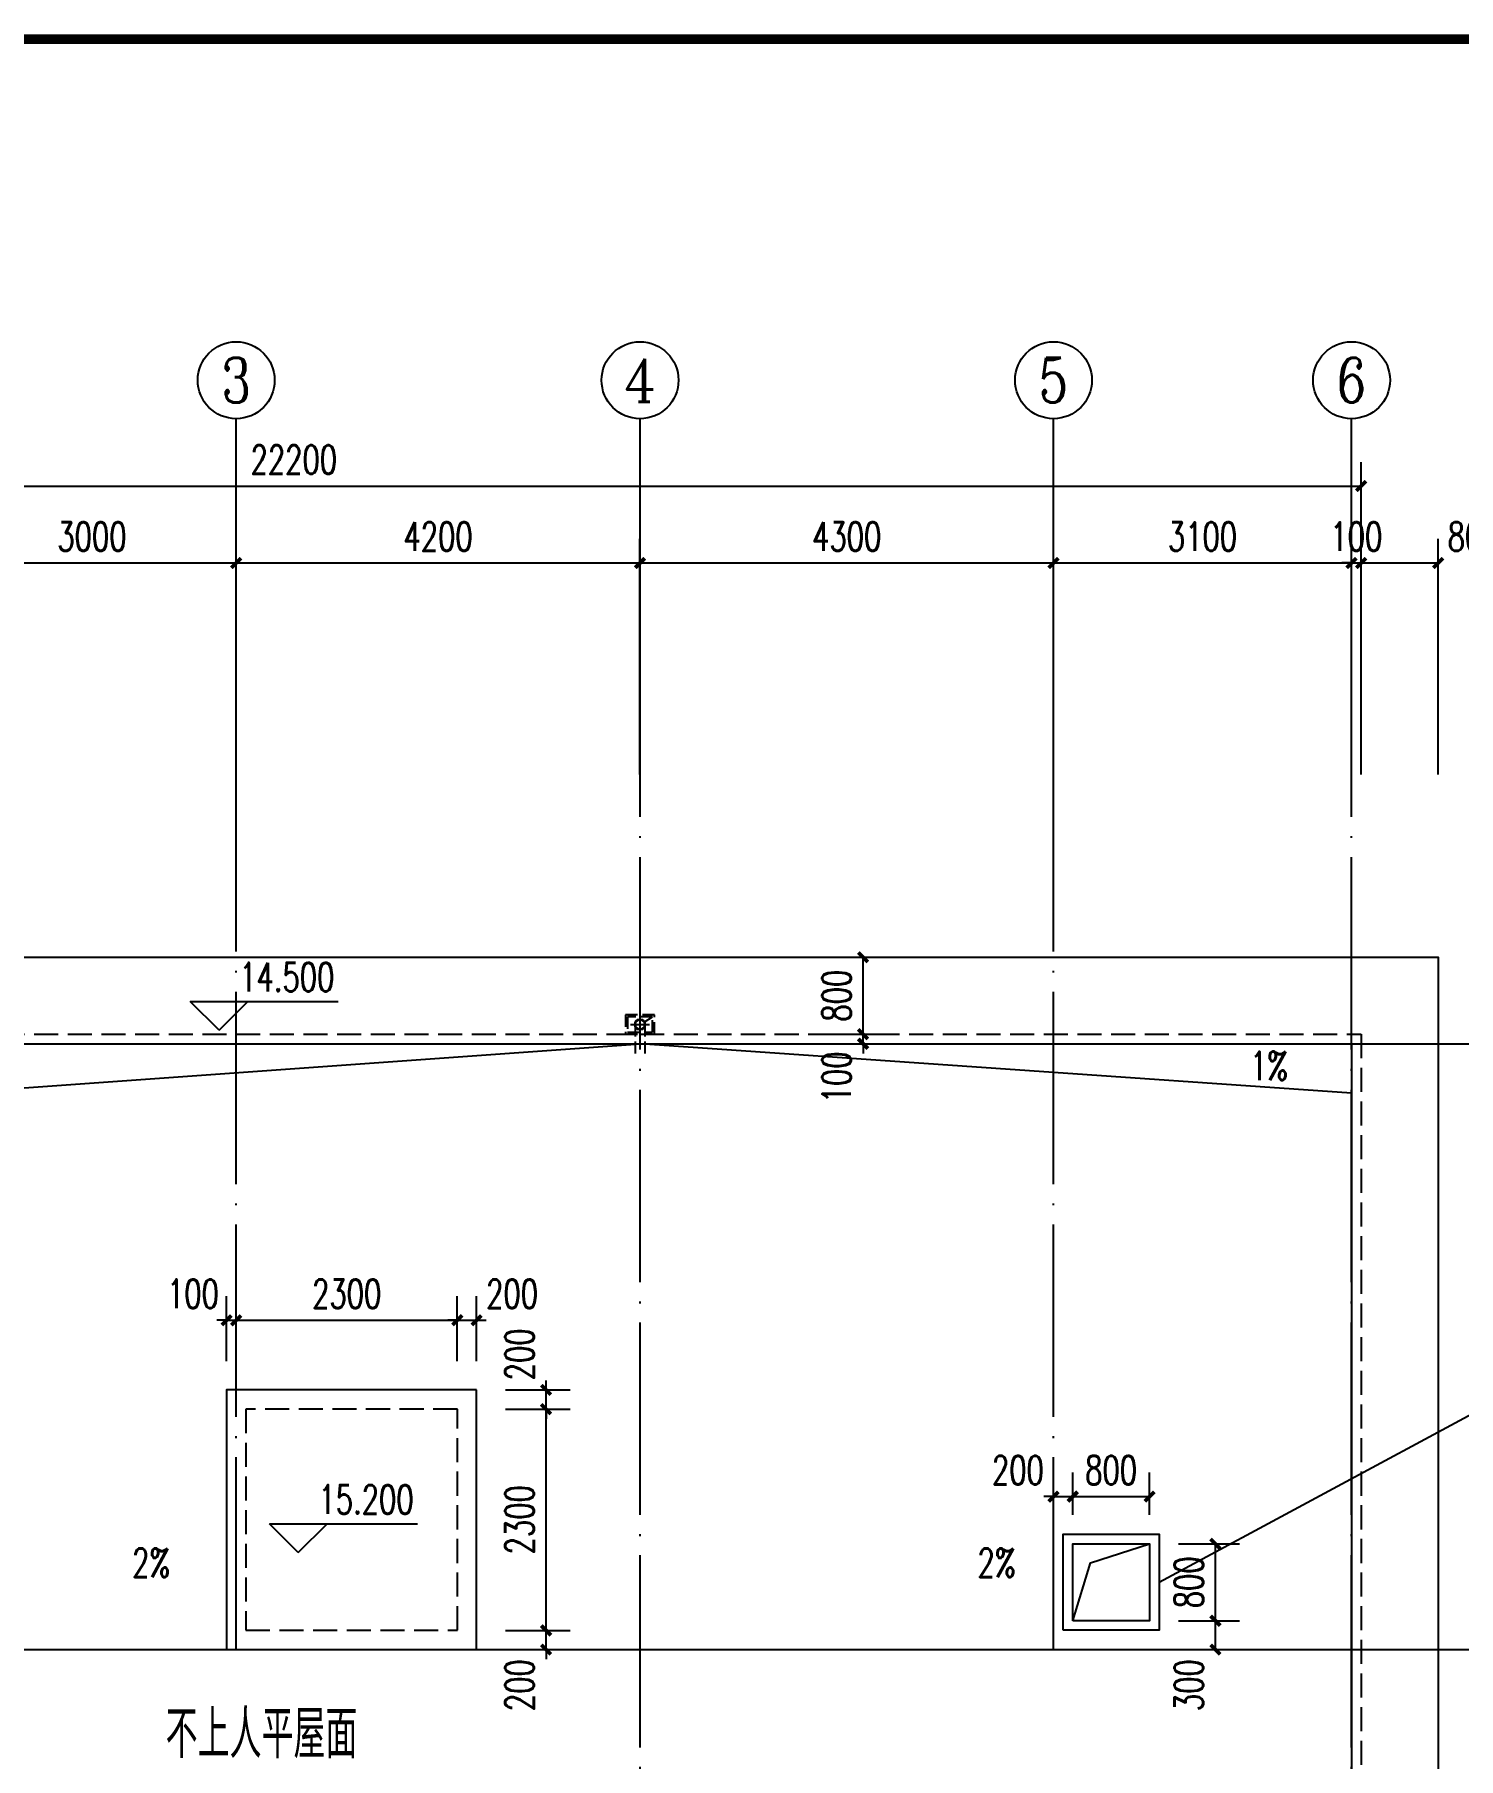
# Model space of a CAD drawing. Extents: x 5904849 to 6011887, y -826029 to -177002.
# Drawn here: x 5927207 to 5942017, y -565253 to -547324 of the extents above; entities that cross this region are included whole.
import ezdxf
from ezdxf.enums import TextEntityAlignment as Align

# ---------------------------------------------------------------- set-up
doc = ezdxf.new("R2010")
doc.units = 0
doc.header["$LTSCALE"] = 1000
doc.header["$MEASUREMENT"] = 0
for name, pattern in [('CONTINOUS', [0]), ('DASH', [0.35, 0.25, -0.1]), ('DASH_50', [0.175, 0.125, -0.05]), ('DOTE', [2.42, 2, -0.2, 0.02, -0.2])]:
    doc.linetypes.add(name, pattern=pattern)
doc.layers.get('0').update_dxf_attribs({"linetype": 'CONTINUOUS'})
doc.layers.get('Defpoints').update_dxf_attribs({"linetype": 'CONTINUOUS'})
for name, color, linetype in [('AXIS', 3, 'CONTINUOUS'), ('AXIS_TEXT', 7, 'CONTINUOUS'), ('DIM_ELEV', 3, 'CONTINUOUS'), ('DIM_SYMB', 3, 'CONTINUOUS'), ('DOTE', 252, 'CONTINUOUS'), ('LAYER1', 143, 'CONTINUOUS'), ('PUB_DIM', 3, 'CONTINUOUS'), ('PUB_TEXT', 7, 'CONTINUOUS'), ('PUB_TITLE', 4, 'CONTINUOUS'), ('STAIR', 5, 'CONTINUOUS')]:
    doc.layers.add(name, color=color, linetype=linetype)
doc.styles.add('_TCH_AXIS', font='COMPLEX', dxfattribs={"bigfont": 'GBCBIG'})
doc.styles.add('_TCH_DIM', font='SIMPLEX', dxfattribs={"bigfont": 'GBCBIG'})
doc.styles.add('_TCH_DIM_T3', font='SIMPLEX', dxfattribs={"width": 0.705882, "bigfont": 'GBCBIG'})
doc.styles.add('COMPLEX', font='COMPLEX')
doc.styles.add('schuco', font='sceie.shx', dxfattribs={"width": 0.7, "bigfont": 'sceic.shx'})
doc.dimstyles.new('_TCH_ARCH&&100', dxfattribs={"dimtxt": 297.5, "dimasz": 100, "dimexe": 250, "dimexo": 300, "dimgap": 126.25, "dimtad": 1, "dimdec": 0, "dimzin": 0, "dimdsep": 46, "dimtxsty": '_TCH_DIM_T3', "dimblk": 'ARCHTICK', "dimcen": 0.09, "dimclrt": 7, "dimazin": 2, "dimtfac": 1, "dimtdec": 0, "dimtix": 1, "dimtmove": 2, "dimatfit": 3, "dimfxl": 0, "dimtolj": 1, "dimtzin": 0, "dimarcsym": 0})

# ---------------------------------------------------------------- blocks, each defined once
blk = doc.blocks.new('_ArchTick')
at = {"color": 0, "linetype": 'ByBlock', "const_width": 0.4}
blk.add_lwpolyline([(-0.5, -0.5), (0.5, 0.5)], dxfattribs=at)
blk = doc.blocks.new('*D203')
at = {"layer": 'Defpoints', "color": 0}
for p in [(5931804, -561420), (5932527, -561420), (5931804, -561620)]:
    blk.add_point(p, dxfattribs=at)
at = {"layer": 'PUB_DIM', "color": 0, "lineweight": -2}
for p, q in [((5932527, -561420), (5932527, -561320)), ((5932104, -561420), (5932777, -561420)), ((5932527, -561620), (5932527, -561420)), ((5932104, -561620), (5932777, -561620)), ((5932527, -561620), (5932527, -561720))]:
    blk.add_line(p, q, dxfattribs=at)
at = {"layer": 'PUB_DIM', "color": 0, "lineweight": -2, "xscale": 100, "yscale": 100, "zscale": 100}
for p, rotation in [((5932527, -561420), 270), ((5932527, -561620), 90)]:
    blk.add_blockref('_ArchTick', p, dxfattribs=dict(at, rotation=rotation))
at = {"layer": 'PUB_DIM', "color": 7, "insert": (5932252, -561050), "char_height": 297.5, "attachment_point": 5, "rotation": 90, "style": '_TCH_DIM_T3'}
blk.add_mtext('\\A1;200', dxfattribs=at)
blk = doc.blocks.new('*D204')
at = {"layer": 'Defpoints', "color": 0}
for p in [(5931804, -561620), (5932527, -561620), (5931804, -563920)]:
    blk.add_point(p, dxfattribs=at)
at = {"layer": 'PUB_DIM', "color": 0, "lineweight": -2}
for p, q in [((5932104, -561620), (5932777, -561620)), ((5932527, -563920), (5932527, -561620)), ((5932104, -563920), (5932777, -563920))]:
    blk.add_line(p, q, dxfattribs=at)
at = {"layer": 'PUB_DIM', "color": 0, "lineweight": -2, "xscale": 100, "yscale": 100, "zscale": 100}
for p, rotation in [((5932527, -561620), 90), ((5932527, -563920), 270)]:
    blk.add_blockref('_ArchTick', p, dxfattribs=dict(at, rotation=rotation))
at = {"layer": 'PUB_DIM', "color": 7, "insert": (5932252, -562770), "char_height": 297.5, "attachment_point": 5, "rotation": 90, "style": '_TCH_DIM_T3'}
blk.add_mtext('\\A1;2300', dxfattribs=at)
blk = doc.blocks.new('*D205')
at = {"layer": 'Defpoints', "color": 0}
for p in [(5931804, -563920), (5932527, -563920), (5931804, -564120)]:
    blk.add_point(p, dxfattribs=at)
at = {"layer": 'PUB_DIM', "color": 0, "lineweight": -2}
for p, q in [((5932527, -563920), (5932527, -563820)), ((5932104, -563920), (5932777, -563920)), ((5932527, -564120), (5932527, -563920)), ((5932104, -564120), (5932777, -564120)), ((5932527, -564120), (5932527, -564220))]:
    blk.add_line(p, q, dxfattribs=at)
at = {"layer": 'PUB_DIM', "color": 0, "lineweight": -2, "xscale": 100, "yscale": 100, "zscale": 100}
for p, rotation in [((5932527, -563920), 270), ((5932527, -564120), 90)]:
    blk.add_blockref('_ArchTick', p, dxfattribs=dict(at, rotation=rotation))
at = {"layer": 'PUB_DIM', "color": 7, "insert": (5932252, -564490), "char_height": 297.5, "attachment_point": 5, "rotation": 90, "style": '_TCH_DIM_T3'}
blk.add_mtext('\\A1;200', dxfattribs=at)
blk = doc.blocks.new('*D206')
at = {"layer": 'Defpoints', "color": 0}
for p in [(5929304, -560695), (5929204, -561420), (5929304, -561420)]:
    blk.add_point(p, dxfattribs=at)
at = {"layer": 'PUB_DIM', "color": 0, "lineweight": -2}
for p, q in [((5929204, -561120), (5929204, -560445)), ((5929304, -561120), (5929304, -560445)), ((5929204, -560695), (5929104, -560695)), ((5929204, -560695), (5929304, -560695)), ((5929304, -560695), (5929404, -560695))]:
    blk.add_line(p, q, dxfattribs=at)
at = {"layer": 'PUB_DIM', "color": 0, "lineweight": -2, "xscale": 100, "yscale": 100, "zscale": 100}
blk.add_blockref('_ArchTick', (5929204, -560695), dxfattribs=at)
at = {"layer": 'PUB_DIM', "color": 0, "lineweight": -2, "xscale": 100, "yscale": 100, "zscale": 100, "rotation": 180}
blk.add_blockref('_ArchTick', (5929304, -560695), dxfattribs=at)
at = {"layer": 'PUB_DIM', "color": 7, "insert": (5928854, -560420), "char_height": 297.5, "attachment_point": 5, "style": '_TCH_DIM_T3'}
blk.add_mtext('\\A1;100', dxfattribs=at)
blk = doc.blocks.new('*D207')
at = {"layer": 'Defpoints', "color": 0}
for p in [(5931604, -560695), (5929304, -561420), (5931604, -561420)]:
    blk.add_point(p, dxfattribs=at)
at = {"layer": 'PUB_DIM', "color": 0, "lineweight": -2}
for p, q in [((5929304, -561120), (5929304, -560445)), ((5931604, -561120), (5931604, -560445)), ((5929304, -560695), (5931604, -560695))]:
    blk.add_line(p, q, dxfattribs=at)
at = {"layer": 'PUB_DIM', "color": 0, "lineweight": -2, "xscale": 100, "yscale": 100, "zscale": 100, "rotation": 180}
blk.add_blockref('_ArchTick', (5929304, -560695), dxfattribs=at)
at = {"layer": 'PUB_DIM', "color": 0, "lineweight": -2, "xscale": 100, "yscale": 100, "zscale": 100}
blk.add_blockref('_ArchTick', (5931604, -560695), dxfattribs=at)
at = {"layer": 'PUB_DIM', "color": 7, "insert": (5930454, -560420), "char_height": 297.5, "attachment_point": 5, "style": '_TCH_DIM_T3'}
blk.add_mtext('\\A1;2300', dxfattribs=at)
blk = doc.blocks.new('*D208')
at = {"layer": 'Defpoints', "color": 0}
for p in [(5931804, -560695), (5931604, -561420), (5931804, -561420)]:
    blk.add_point(p, dxfattribs=at)
at = {"layer": 'PUB_DIM', "color": 0, "lineweight": -2}
for p, q in [((5931604, -561120), (5931604, -560445)), ((5931804, -561120), (5931804, -560445)), ((5931604, -560695), (5931504, -560695)), ((5931604, -560695), (5931804, -560695)), ((5931804, -560695), (5931904, -560695))]:
    blk.add_line(p, q, dxfattribs=at)
at = {"layer": 'PUB_DIM', "color": 0, "lineweight": -2, "xscale": 100, "yscale": 100, "zscale": 100}
blk.add_blockref('_ArchTick', (5931604, -560695), dxfattribs=at)
at = {"layer": 'PUB_DIM', "color": 0, "lineweight": -2, "xscale": 100, "yscale": 100, "zscale": 100, "rotation": 180}
blk.add_blockref('_ArchTick', (5931804, -560695), dxfattribs=at)
at = {"layer": 'PUB_DIM', "color": 7, "insert": (5932174, -560420), "char_height": 297.5, "attachment_point": 5, "style": '_TCH_DIM_T3'}
blk.add_mtext('\\A1;200', dxfattribs=at)
blk = doc.blocks.new('*D609')
at = {"layer": 'Defpoints', "color": 0}
for p in [(5938804, -563020), (5939488, -563020), (5938804, -563820)]:
    blk.add_point(p, dxfattribs=at)
at = {"layer": 'PUB_DIM', "color": 0, "lineweight": -2}
for p, q in [((5939104, -563020), (5939738, -563020)), ((5939488, -563820), (5939488, -563020)), ((5939104, -563820), (5939738, -563820))]:
    blk.add_line(p, q, dxfattribs=at)
at = {"layer": 'PUB_DIM', "color": 0, "lineweight": -2, "xscale": 100, "yscale": 100, "zscale": 100}
for p, rotation in [((5939488, -563020), 90), ((5939488, -563820), 270)]:
    blk.add_blockref('_ArchTick', p, dxfattribs=dict(at, rotation=rotation))
at = {"layer": 'PUB_DIM', "color": 7, "insert": (5939213, -563420), "char_height": 297.5, "attachment_point": 5, "rotation": 90, "style": '_TCH_DIM_T3'}
blk.add_mtext('\\A1;800', dxfattribs=at)
blk = doc.blocks.new('*D610')
at = {"layer": 'Defpoints', "color": 0}
for p in [(5938804, -563820), (5939488, -563820), (5938804, -564120)]:
    blk.add_point(p, dxfattribs=at)
at = {"layer": 'PUB_DIM', "color": 0, "lineweight": -2}
for p, q in [((5939104, -563820), (5939738, -563820)), ((5939488, -564120), (5939488, -563820)), ((5939104, -564120), (5939738, -564120))]:
    blk.add_line(p, q, dxfattribs=at)
at = {"layer": 'PUB_DIM', "color": 0, "lineweight": -2, "xscale": 100, "yscale": 100, "zscale": 100}
for p, rotation in [((5939488, -563820), 90), ((5939488, -564120), 270)]:
    blk.add_blockref('_ArchTick', p, dxfattribs=dict(at, rotation=rotation))
at = {"layer": 'PUB_DIM', "color": 7, "insert": (5939213, -564490), "char_height": 297.5, "attachment_point": 5, "rotation": 90, "style": '_TCH_DIM_T3'}
blk.add_mtext('\\A1;300', dxfattribs=at)
blk = doc.blocks.new('*D611')
at = {"layer": 'Defpoints', "color": 0}
for p in [(5938004, -562529), (5937804, -563020), (5938004, -563020)]:
    blk.add_point(p, dxfattribs=at)
at = {"layer": 'PUB_DIM', "color": 0, "lineweight": -2}
for p, q in [((5937804, -562720), (5937804, -562279)), ((5938004, -562720), (5938004, -562279)), ((5937804, -562529), (5937704, -562529)), ((5937804, -562529), (5938004, -562529)), ((5938004, -562529), (5938104, -562529))]:
    blk.add_line(p, q, dxfattribs=at)
at = {"layer": 'PUB_DIM', "color": 0, "lineweight": -2, "xscale": 100, "yscale": 100, "zscale": 100}
blk.add_blockref('_ArchTick', (5937804, -562529), dxfattribs=at)
at = {"layer": 'PUB_DIM', "color": 0, "lineweight": -2, "xscale": 100, "yscale": 100, "zscale": 100, "rotation": 180}
blk.add_blockref('_ArchTick', (5938004, -562529), dxfattribs=at)
at = {"layer": 'PUB_DIM', "color": 7, "insert": (5937434, -562254), "char_height": 297.5, "attachment_point": 5, "style": '_TCH_DIM_T3'}
blk.add_mtext('\\A1;200', dxfattribs=at)
blk = doc.blocks.new('*D612')
at = {"layer": 'Defpoints', "color": 0}
for p in [(5938804, -562529), (5938004, -563020), (5938804, -563020)]:
    blk.add_point(p, dxfattribs=at)
at = {"layer": 'PUB_DIM', "color": 0, "lineweight": -2}
for p, q in [((5938004, -562720), (5938004, -562279)), ((5938804, -562720), (5938804, -562279)), ((5938004, -562529), (5938804, -562529))]:
    blk.add_line(p, q, dxfattribs=at)
at = {"layer": 'PUB_DIM', "color": 0, "lineweight": -2, "xscale": 100, "yscale": 100, "zscale": 100, "rotation": 180}
blk.add_blockref('_ArchTick', (5938004, -562529), dxfattribs=at)
at = {"layer": 'PUB_DIM', "color": 0, "lineweight": -2, "xscale": 100, "yscale": 100, "zscale": 100}
blk.add_blockref('_ArchTick', (5938804, -562529), dxfattribs=at)
at = {"layer": 'PUB_DIM', "color": 7, "insert": (5938404, -562254), "char_height": 297.5, "attachment_point": 5, "style": '_TCH_DIM_T3'}
blk.add_mtext('\\A1;800', dxfattribs=at)
blk = doc.blocks.new('*D613')
at = {"layer": 'Defpoints', "color": 0}
for p in [(5935098, -557720), (5935824, -557720), (5935098, -557820)]:
    blk.add_point(p, dxfattribs=at)
at = {"layer": 'PUB_DIM', "color": 0, "lineweight": -2}
for p, q in [((5935398, -557720), (5936074, -557720)), ((5935824, -557720), (5935824, -557620)), ((5935824, -557820), (5935824, -557720)), ((5935398, -557820), (5936074, -557820)), ((5935824, -557820), (5935824, -557920))]:
    blk.add_line(p, q, dxfattribs=at)
at = {"layer": 'PUB_DIM', "color": 0, "lineweight": -2, "xscale": 100, "yscale": 100, "zscale": 100}
for p, rotation in [((5935824, -557720), 270), ((5935824, -557820), 90)]:
    blk.add_blockref('_ArchTick', p, dxfattribs=dict(at, rotation=rotation))
at = {"layer": 'PUB_DIM', "color": 7, "insert": (5935549, -558170), "char_height": 297.5, "attachment_point": 5, "rotation": 90, "style": '_TCH_DIM_T3'}
blk.add_mtext('\\A1;100', dxfattribs=at)
blk = doc.blocks.new('*D614')
at = {"layer": 'Defpoints', "color": 0}
for p in [(5935098, -556920), (5935824, -556920), (5935098, -557720)]:
    blk.add_point(p, dxfattribs=at)
at = {"layer": 'PUB_DIM', "color": 0, "lineweight": -2}
for p, q in [((5935398, -556920), (5936074, -556920)), ((5935824, -557720), (5935824, -556920)), ((5935398, -557720), (5936074, -557720))]:
    blk.add_line(p, q, dxfattribs=at)
at = {"layer": 'PUB_DIM', "color": 0, "lineweight": -2, "xscale": 100, "yscale": 100, "zscale": 100}
for p, rotation in [((5935824, -556920), 90), ((5935824, -557720), 270)]:
    blk.add_blockref('_ArchTick', p, dxfattribs=dict(at, rotation=rotation))
at = {"layer": 'PUB_DIM', "color": 7, "insert": (5935549, -557320), "char_height": 297.5, "attachment_point": 5, "rotation": 90, "style": '_TCH_DIM_T3'}
blk.add_mtext('\\A1;800', dxfattribs=at)
blk = doc.blocks.new('*D853')
at = {"layer": 'AXIS', "color": 0, "lineweight": -2}
for p, q in [((5926304, -555020), (5926304, -552570)), ((5929304, -555020), (5929304, -552570)), ((5926304, -552820), (5929304, -552820))]:
    blk.add_line(p, q, dxfattribs=at)
at = {"layer": 'Defpoints', "color": 0}
for p in [(5929304, -552820), (5926304, -555320), (5929304, -555320)]:
    blk.add_point(p, dxfattribs=at)
at = {"layer": 'AXIS', "color": 0, "lineweight": -2, "xscale": 100, "yscale": 100, "zscale": 100, "rotation": 180}
blk.add_blockref('_ArchTick', (5926304, -552820), dxfattribs=at)
at = {"layer": 'AXIS', "color": 0, "lineweight": -2, "xscale": 100, "yscale": 100, "zscale": 100}
blk.add_blockref('_ArchTick', (5929304, -552820), dxfattribs=at)
at = {"layer": 'AXIS', "color": 7, "insert": (5927804, -552545), "char_height": 297.5, "attachment_point": 5, "style": '_TCH_DIM_T3'}
blk.add_mtext('\\A1;3000', dxfattribs=at)
blk = doc.blocks.new('*D854')
at = {"layer": 'AXIS', "color": 0, "lineweight": -2}
for p, q in [((5929304, -555020), (5929304, -552570)), ((5933504, -555020), (5933504, -552570)), ((5929304, -552820), (5933504, -552820))]:
    blk.add_line(p, q, dxfattribs=at)
at = {"layer": 'Defpoints', "color": 0}
for p in [(5933504, -552820), (5929304, -555320), (5933504, -555320)]:
    blk.add_point(p, dxfattribs=at)
at = {"layer": 'AXIS', "color": 0, "lineweight": -2, "xscale": 100, "yscale": 100, "zscale": 100, "rotation": 180}
blk.add_blockref('_ArchTick', (5929304, -552820), dxfattribs=at)
at = {"layer": 'AXIS', "color": 0, "lineweight": -2, "xscale": 100, "yscale": 100, "zscale": 100}
blk.add_blockref('_ArchTick', (5933504, -552820), dxfattribs=at)
at = {"layer": 'AXIS', "color": 7, "insert": (5931404, -552545), "char_height": 297.5, "attachment_point": 5, "style": '_TCH_DIM_T3'}
blk.add_mtext('\\A1;4200', dxfattribs=at)
blk = doc.blocks.new('*D855')
at = {"layer": 'AXIS', "color": 0, "lineweight": -2}
for p, q in [((5933504, -555020), (5933504, -552570)), ((5937804, -555020), (5937804, -552570)), ((5933504, -552820), (5937804, -552820))]:
    blk.add_line(p, q, dxfattribs=at)
at = {"layer": 'Defpoints', "color": 0}
for p in [(5937804, -552820), (5933504, -555320), (5937804, -555320)]:
    blk.add_point(p, dxfattribs=at)
at = {"layer": 'AXIS', "color": 0, "lineweight": -2, "xscale": 100, "yscale": 100, "zscale": 100, "rotation": 180}
blk.add_blockref('_ArchTick', (5933504, -552820), dxfattribs=at)
at = {"layer": 'AXIS', "color": 0, "lineweight": -2, "xscale": 100, "yscale": 100, "zscale": 100}
blk.add_blockref('_ArchTick', (5937804, -552820), dxfattribs=at)
at = {"layer": 'AXIS', "color": 7, "insert": (5935654, -552545), "char_height": 297.5, "attachment_point": 5, "style": '_TCH_DIM_T3'}
blk.add_mtext('\\A1;4300', dxfattribs=at)
blk = doc.blocks.new('*D856')
at = {"layer": 'AXIS', "color": 0, "lineweight": -2}
for p, q in [((5937804, -555020), (5937804, -552570)), ((5940904, -555020), (5940904, -552570)), ((5937804, -552820), (5940904, -552820))]:
    blk.add_line(p, q, dxfattribs=at)
at = {"layer": 'Defpoints', "color": 0}
for p in [(5940904, -552820), (5937804, -555320), (5940904, -555320)]:
    blk.add_point(p, dxfattribs=at)
at = {"layer": 'AXIS', "color": 0, "lineweight": -2, "xscale": 100, "yscale": 100, "zscale": 100, "rotation": 180}
blk.add_blockref('_ArchTick', (5937804, -552820), dxfattribs=at)
at = {"layer": 'AXIS', "color": 0, "lineweight": -2, "xscale": 100, "yscale": 100, "zscale": 100}
blk.add_blockref('_ArchTick', (5940904, -552820), dxfattribs=at)
at = {"layer": 'AXIS', "color": 7, "insert": (5939354, -552545), "char_height": 297.5, "attachment_point": 5, "style": '_TCH_DIM_T3'}
blk.add_mtext('\\A1;3100', dxfattribs=at)
blk = doc.blocks.new('*D857')
at = {"layer": 'AXIS', "color": 0, "lineweight": -2}
for p, q in [((5940904, -555020), (5940904, -552570)), ((5941004, -555020), (5941004, -552570)), ((5940904, -552820), (5940804, -552820)), ((5940904, -552820), (5941004, -552820)), ((5941004, -552820), (5941104, -552820))]:
    blk.add_line(p, q, dxfattribs=at)
at = {"layer": 'Defpoints', "color": 0}
for p in [(5941004, -552820), (5940904, -555320), (5941004, -555320)]:
    blk.add_point(p, dxfattribs=at)
at = {"layer": 'AXIS', "color": 0, "lineweight": -2, "xscale": 100, "yscale": 100, "zscale": 100}
blk.add_blockref('_ArchTick', (5940904, -552820), dxfattribs=at)
at = {"layer": 'AXIS', "color": 0, "lineweight": -2, "xscale": 100, "yscale": 100, "zscale": 100, "rotation": 180}
blk.add_blockref('_ArchTick', (5941004, -552820), dxfattribs=at)
at = {"layer": 'AXIS', "color": 7, "insert": (5940954, -552545), "char_height": 297.5, "attachment_point": 5, "style": '_TCH_DIM_T3'}
blk.add_mtext('\\A1;100', dxfattribs=at)
blk = doc.blocks.new('*D858')
at = {"layer": 'AXIS', "color": 0, "lineweight": -2}
for p, q in [((5941004, -555020), (5941004, -552570)), ((5941804, -555020), (5941804, -552570)), ((5941004, -552820), (5941804, -552820))]:
    blk.add_line(p, q, dxfattribs=at)
at = {"layer": 'Defpoints', "color": 0}
for p in [(5941804, -552820), (5941004, -555320), (5941804, -555320)]:
    blk.add_point(p, dxfattribs=at)
at = {"layer": 'AXIS', "color": 0, "lineweight": -2, "xscale": 100, "yscale": 100, "zscale": 100, "rotation": 180}
blk.add_blockref('_ArchTick', (5941004, -552820), dxfattribs=at)
at = {"layer": 'AXIS', "color": 0, "lineweight": -2, "xscale": 100, "yscale": 100, "zscale": 100}
blk.add_blockref('_ArchTick', (5941804, -552820), dxfattribs=at)
at = {"layer": 'AXIS', "color": 7, "insert": (5942174, -552545), "char_height": 297.5, "attachment_point": 5, "style": '_TCH_DIM_T3'}
blk.add_mtext('\\A1;800', dxfattribs=at)
blk = doc.blocks.new('*D859')
at = {"layer": 'AXIS', "color": 0, "lineweight": -2}
for p, q in [((5918804, -555020), (5918804, -551770)), ((5941004, -555020), (5941004, -551770)), ((5918804, -552020), (5941004, -552020))]:
    blk.add_line(p, q, dxfattribs=at)
at = {"layer": 'Defpoints', "color": 0}
for p in [(5941004, -552020), (5918804, -555320), (5941004, -555320)]:
    blk.add_point(p, dxfattribs=at)
at = {"layer": 'AXIS', "color": 0, "lineweight": -2, "xscale": 100, "yscale": 100, "zscale": 100, "rotation": 180}
blk.add_blockref('_ArchTick', (5918804, -552020), dxfattribs=at)
at = {"layer": 'AXIS', "color": 0, "lineweight": -2, "xscale": 100, "yscale": 100, "zscale": 100}
blk.add_blockref('_ArchTick', (5941004, -552020), dxfattribs=at)
at = {"layer": 'AXIS', "color": 7, "insert": (5929904, -551745), "char_height": 297.5, "attachment_point": 5, "style": '_TCH_DIM_T3'}
blk.add_mtext('\\A1;22200', dxfattribs=at)
blk = doc.blocks.new('_AXISO')
blk.add_circle((0, 0), 0.5)
at = {"layer": 'AXIS_TEXT', "style": 'COMPLEX', "width": 1.041667}
blk.add_attdef('A', text='', height=0.56, dxfattribs=at).set_placement((-0.25, -0.28), (0.25, -0.28), align=Align.FIT)
blk = doc.blocks.new('A$C05153518')
at = {"layer": 'LAYER1'}
h = blk.add_hatch(color=256, dxfattribs=at)
edge = h.paths.add_edge_path()
edge.add_ellipse((200, 200), major_axis=(77.8, 77.8), ratio=1, start_angle=315, end_angle=405, ccw=False)
edge.add_line((310, 200), (300, 200))
edge.add_ellipse((200, 200), major_axis=(-70.7, 70.7), ratio=1, start_angle=225, end_angle=315)
edge.add_line((200, 300), (200, 310))
edge = h.paths.add_edge_path()
edge.add_line((200, 310), (200, 300))
edge.add_ellipse((200, 200), major_axis=(70.7, 70.7), ratio=1, start_angle=45, end_angle=135)
edge.add_line((100, 200), (90, 200))
edge.add_ellipse((200, 200), major_axis=(-77.8, 77.8), ratio=1, start_angle=-45, end_angle=45, ccw=False)
edge = h.paths.add_edge_path()
edge.add_line((90, 200), (100, 200))
edge.add_ellipse((200, 200), major_axis=(-70.7, 70.7), ratio=1, start_angle=45, end_angle=135)
edge.add_line((200, 100), (200, 90))
edge.add_ellipse((200, 200), major_axis=(77.8, 77.8), ratio=1, start_angle=135, end_angle=225, ccw=False)
edge = h.paths.add_edge_path()
edge.add_line((300, 200), (310, 200))
edge.add_ellipse((200, 200), major_axis=(-77.8, 77.8), ratio=1, start_angle=135, end_angle=225, ccw=False)
edge.add_line((200, 90), (200, 100))
edge.add_ellipse((200, 200), major_axis=(70.7, 70.7), ratio=1, start_angle=225, end_angle=315)
h = blk.add_hatch(color=256, dxfattribs=at)
edge = h.paths.add_edge_path()
edge.add_ellipse((200, 200), major_axis=(77.8, 77.8), ratio=1, start_angle=315, end_angle=405, ccw=False)
edge.add_line((310, 200), (300, 200))
edge.add_ellipse((200, 200), major_axis=(-70.7, 70.7), ratio=1, start_angle=225, end_angle=315)
edge.add_line((200, 300), (200, 310))
edge = h.paths.add_edge_path()
edge.add_line((200, 310), (200, 300))
edge.add_ellipse((200, 200), major_axis=(70.7, 70.7), ratio=1, start_angle=45, end_angle=135)
edge.add_line((100, 200), (90, 200))
edge.add_ellipse((200, 200), major_axis=(-77.8, 77.8), ratio=1, start_angle=-45, end_angle=45, ccw=False)
edge = h.paths.add_edge_path()
edge.add_line((90, 200), (100, 200))
edge.add_ellipse((200, 200), major_axis=(-70.7, 70.7), ratio=1, start_angle=45, end_angle=135)
edge.add_line((200, 100), (200, 90))
edge.add_ellipse((200, 200), major_axis=(77.8, 77.8), ratio=1, start_angle=135, end_angle=225, ccw=False)
edge = h.paths.add_edge_path()
edge.add_line((300, 200), (310, 200))
edge.add_ellipse((200, 200), major_axis=(-77.8, 77.8), ratio=1, start_angle=135, end_angle=225, ccw=False)
edge.add_line((200, 90), (200, 100))
edge.add_ellipse((200, 200), major_axis=(70.7, 70.7), ratio=1, start_angle=225, end_angle=315)
at = {"layer": 'DOTE'}
for p, q in [((200, 400), (200, 0)), ((200, 400), (200, 0)), ((200, 400), (200, 0)), ((400, 200), (0, 200))]:
    blk.add_line(p, q, dxfattribs=at)
at = {"layer": 'LAYER1'}
for radius in [110, 110, 100, 100]:
    blk.add_circle((200, 200), radius, dxfattribs=at)
blk = doc.blocks.new('A$C395401BF')
at = {"layer": 'LAYER1', "xscale": -0.5, "yscale": 0.5, "zscale": 0.5, "rotation": 180}
blk.add_blockref('A$C05153518', (0, 200), dxfattribs=at)
blk = doc.blocks.new('34343434')
at = {"layer": 'DOTE'}
blk.add_line((57410, 27919), (57410, 28119), dxfattribs=at)
at = {"layer": 'LAYER1', "linetype": 'DASH_50'}
for p, q in [((57436, 28062), (57490, 28149)), ((57410, 28069), (57070, 28069)), ((57410, 27969), (57070, 27969))]:
    blk.add_line(p, q, dxfattribs=at)
for points in [[(57310, 27869), (57310, 28169), (57510, 28169), (57510, 27869)], [(57330, 27889), (57330, 28149), (57490, 28149), (57490, 27889)]]:
    blk.add_lwpolyline(points, close=True, dxfattribs=at)
at = {"layer": 'LAYER1', "linetype": 'CONTINOUS'}
blk.add_circle((57410, 28019), 50, dxfattribs=at)
at = {"rotation": 270}
blk.add_blockref('A$C395401BF', (57310, 28119), dxfattribs=at)

msp = doc.modelspace()

# ---------------------------------------------------------------- linework, layer by layer
for p in [(5926304.3, -558335.1), (5940904.3, -558335.1)]:
    msp.add_line(p, (5933504.3, -557819.6))
at = {"color": 0}
for points in [[(5918004.3, -556919.6), (5941804.3, -556919.6), (5941804.3, -573719.6), (5918004.3, -573719.6)], [(5918904.3, -557819.6), (5940904.3, -557819.6), (5940904.3, -572819.6), (5918904.3, -572819.6)], [(5931804.3, -561419.6), (5929204.3, -561419.6), (5929204.3, -564119.6), (5931804.3, -564119.6)]]:
    msp.add_lwpolyline(points, close=True, dxfattribs=at)
at = {"color": 0, "linetype": 'DASH'}
for points in [[(5918804.3, -557719.6), (5941004.3, -557719.6), (5941004.3, -572919.6), (5918804.3, -572919.6)], [(5931604.3, -561619.6), (5929404.3, -561619.6), (5929404.3, -563919.6), (5931604.3, -563919.6)]]:
    msp.add_lwpolyline(points, close=True, dxfattribs=at)
msp.add_lwpolyline([(5938004.3, -563819.6), (5938190.8, -563219.4), (5938804.3, -563019.6)])
at = {"layer": 'AXIS', "color": 0}
for p, q in [((5929304.3, -555319.6), (5929304.3, -551319.6)), ((5933504.3, -555319.6), (5933504.3, -551319.6)), ((5937804.3, -555319.6), (5937804.3, -551319.6)), ((5940904.3, -555319.6), (5940904.3, -551319.6))]:
    msp.add_line(p, q, dxfattribs=at)
at = {"layer": 'DIM_ELEV', "color": 0}
for p, q in [((5929125.7, -557679.7), (5928825.7, -557379.7)), ((5928825.7, -557379.7), (5930365.9, -557379.7)), ((5929125.7, -557679.7), (5929425.7, -557379.7)), ((5929949.6, -563112), (5929649.6, -562812)), ((5929649.6, -562812), (5931189.8, -562812)), ((5929949.6, -563112), (5930249.6, -562812))]:
    msp.add_line(p, q, dxfattribs=at)
at = {"layer": 'DIM_SYMB'}
for points in [[(5927262.1, -558049.3, 0, 0, 0), (5928413.8, -558049.3, 80, 0, 0), (5928713.8, -558049.3, 0, 0, 0)], [(5939746.5, -558049.3, 0, 0, 0), (5938594.8, -558049.3, 80, 0, 0), (5938294.8, -558049.3, 0, 0, 0)]]:
    msp.add_lwpolyline(points, format="xyseb", dxfattribs=at)
at = {"layer": 'DIM_SYMB', "color": 0}
for points in [[(5928412, -562963, 0, 0, 0), (5928412, -560572.2, 80, 0, 0), (5928412, -560272.2, 0, 0, 0)], [(5937204.3, -562963, 0, 0, 0), (5937204.3, -560572.2, 80, 0, 0), (5937204.3, -560272.2, 0, 0, 0)]]:
    msp.add_lwpolyline(points, format="xyseb", dxfattribs=at)
at = {"layer": 'DOTE', "linetype": 'DOTE'}
for p, q in [((5929304.3, -564119.6), (5929304.3, -555319.6)), ((5933504.3, -574819.6), (5933504.3, -555319.6)), ((5937804.3, -564119.6), (5937804.3, -555319.6)), ((5940904.3, -574819.6), (5940904.3, -555319.6)), ((5916404.3, -557819.6), (5943404.3, -557819.6)), ((5916404.3, -564119.6), (5943404.3, -564119.6)), ((5918004.3, -564119.6), (5941804.3, -564119.6))]:
    msp.add_line(p, q, dxfattribs=at)
at = {"layer": 'PUB_DIM'}
msp.add_lwpolyline([(5938904.3, -563419.6), (5942250.7, -561616.3), (5944329, -561616.3)], dxfattribs=at)
at = {"layer": 'PUB_TITLE', "color": 4, "const_width": 100}
msp.add_lwpolyline([(5907349.4, -587373.9), (5963249.4, -587373.9), (5963249.4, -547373.9), (5907349.4, -547373.9)], close=True, dxfattribs=at)
at = {"layer": 'STAIR'}
for points in [[(5937904.3, -563919.6), (5937904.3, -562919.6), (5938904.3, -562919.6), (5938904.3, -563919.6)], [(5938004.3, -563819.6), (5938004.3, -563019.6), (5938804.3, -563019.6), (5938804.3, -563819.6)]]:
    msp.add_lwpolyline(points, close=True, dxfattribs=at)

# ---------------------------------------------------------------- block references
at = {"linetype": 'DOTE', "xscale": -1, "rotation": 270}
msp.add_blockref('34343434', (5905485.1, -615029.6), dxfattribs=at)
at = {"layer": 'AXIS', "color": 0}
ref = msp.add_blockref('_AXISO', (5929304.3, -550919.6), dxfattribs=dict(at, xscale=800, yscale=800, zscale=800))
ref.add_attrib('A', '3', dxfattribs={"layer": 'AXIS_TEXT', "color": 0, "height": 465.9, "style": '_TCH_AXIS'}).set_placement((5929149, -551152.6), (5929459.6, -551152.6), align=Align.FIT)
ref = msp.add_blockref('_AXISO', (5933504.3, -550919.6), dxfattribs=dict(at, xscale=800, yscale=800, zscale=800))
ref.add_attrib('A', '4', dxfattribs={"layer": 'AXIS_TEXT', "color": 0, "height": 445.4, "style": '_TCH_AXIS'}).set_placement((5933334.6, -551142.4), (5933674, -551142.4), align=Align.FIT)
ref = msp.add_blockref('_AXISO', (5937804.3, -550919.6), dxfattribs=dict(at, xscale=800, yscale=800, zscale=800))
ref.add_attrib('A', '5', dxfattribs={"layer": 'AXIS_TEXT', "color": 0, "height": 465.9, "style": '_TCH_AXIS'}).set_placement((5937649, -551152.6), (5937959.6, -551152.6), align=Align.FIT)
ref = msp.add_blockref('_AXISO', (5940904.3, -550919.6), dxfattribs=dict(at, xscale=800, yscale=800, zscale=800))
ref.add_attrib('A', '6', dxfattribs={"layer": 'AXIS_TEXT', "color": 0, "height": 465.9, "style": '_TCH_AXIS'}).set_placement((5940749, -551152.6), (5941059.6, -551152.6), align=Align.FIT)

# ---------------------------------------------------------------- texts
at = {"style": 'schuco', "width": 0.7}
msp.add_text('不上人平屋面', height=500, dxfattribs=at).set_placement((5928570.6, -565250))
at = {"layer": 'PUB_TEXT', "color": 0, "style": '_TCH_DIM', "width": 0.705882}
for s, p in [('14.500', (5929335.9, -557274.7)), ('15.200', (5930159.8, -562707)), ('2%', (5928222, -563365.5)), ('2%', (5937014.3, -563365.5))]:
    msp.add_text(s, height=297.5, dxfattribs=at).set_placement(p)
at = {"layer": 'PUB_TEXT', "style": '_TCH_DIM', "width": 0.705882}
msp.add_text('1%', height=297.5, dxfattribs=at).set_placement((5939846.6, -558198))

# ---------------------------------------------------------------- dimensions: what is measured, and where the dimension line sits
at = {"layer": 'AXIS', "color": 0}
for p1, p2, distance, picture, middle in [((5918804.3, -555319.6), (5941004.3, -555319.6), 3300, '*D859', (5929904.3, -551744.6)), ((5926304.3, -555319.6), (5929304.3, -555319.6), 2500, '*D853', (5927804.3, -552544.6)), ((5929304.3, -555319.6), (5933504.3, -555319.6), 2500, '*D854', (5931404.3, -552544.6)), ((5933504.3, -555319.6), (5937804.3, -555319.6), 2500, '*D855', (5935654.3, -552544.6)), ((5937804.3, -555319.6), (5940904.3, -555319.6), 2500, '*D856', (5939354.3, -552544.6)), ((5940904.3, -555319.6), (5941004.3, -555319.6), 2500, '*D857', (5940954.3, -552544.6))]:
    dim = msp.add_aligned_dim(p1=p1, p2=p2, distance=distance, dimstyle='_TCH_ARCH&&100', dxfattribs=at)
    dim.commit()
    dim.dimension.update_dxf_attribs({"geometry": picture, "text_midpoint": middle})
dim = msp.add_linear_dim(base=(5941804.3, -552819.6), p1=(5941004.3, -555319.6), p2=(5941804.3, -555319.6), angle=0, dimstyle='_TCH_ARCH&&100', dxfattribs=at)
dim.commit()
dim.dimension.update_dxf_attribs({"geometry": '*D858', "text_midpoint": (5942174.3, -552544.6), "dimtype": 129})
at = {"layer": 'PUB_DIM', "color": 0}
for p1, p2, distance, picture, middle in [((5935097.9, -557719.6), (5935097.9, -556919.6), -726.5, '*D614', (5935549.5, -557319.6)), ((5929304.3, -561419.6), (5931604.3, -561419.6), 724.8, '*D207', (5930454.3, -560419.8)), ((5931804.3, -563919.6), (5931804.3, -561619.6), -722.6, '*D204', (5932251.9, -562769.6)), ((5938004.3, -563019.6), (5938804.3, -563019.6), 491.1, '*D612', (5938404.3, -562253.5)), ((5938804.3, -563819.6), (5938804.3, -563019.6), -684.2, '*D609', (5939213.5, -563419.6))]:
    dim = msp.add_aligned_dim(p1=p1, p2=p2, distance=distance, dimstyle='_TCH_ARCH&&100', dxfattribs=at)
    dim.commit()
    dim.dimension.update_dxf_attribs({"geometry": picture, "text_midpoint": middle})
for base, p1, p2, angle, picture, middle in [((5935824.5, -557719.6), (5935097.9, -557819.6), (5935097.9, -557719.6), 90, '*D613', (5935549.5, -558169.6)), ((5929304.3, -560694.8), (5929204.3, -561419.6), (5929304.3, -561419.6), 0, '*D206', (5928854.3, -560419.8)), ((5931804.3, -560694.8), (5931604.3, -561419.6), (5931804.3, -561419.6), 0, '*D208', (5932174.3, -560419.8)), ((5932526.9, -561419.6), (5931804.3, -561619.6), (5931804.3, -561419.6), 90, '*D203', (5932251.9, -561049.6)), ((5938004.3, -562528.5), (5937804.3, -563019.6), (5938004.3, -563019.6), 0, '*D611', (5937434.3, -562253.5)), ((5932526.9, -563919.6), (5931804.3, -564119.6), (5931804.3, -563919.6), 90, '*D205', (5932251.9, -564489.6)), ((5939488.5, -563819.6), (5938804.3, -564119.6), (5938804.3, -563819.6), 90, '*D610', (5939213.5, -564489.6))]:
    dim = msp.add_linear_dim(base=base, p1=p1, p2=p2, angle=angle, dimstyle='_TCH_ARCH&&100', dxfattribs=at)
    dim.commit()
    dim.dimension.update_dxf_attribs({"geometry": picture, "text_midpoint": middle, "dimtype": 129})

doc.saveas('drawing.dxf')
